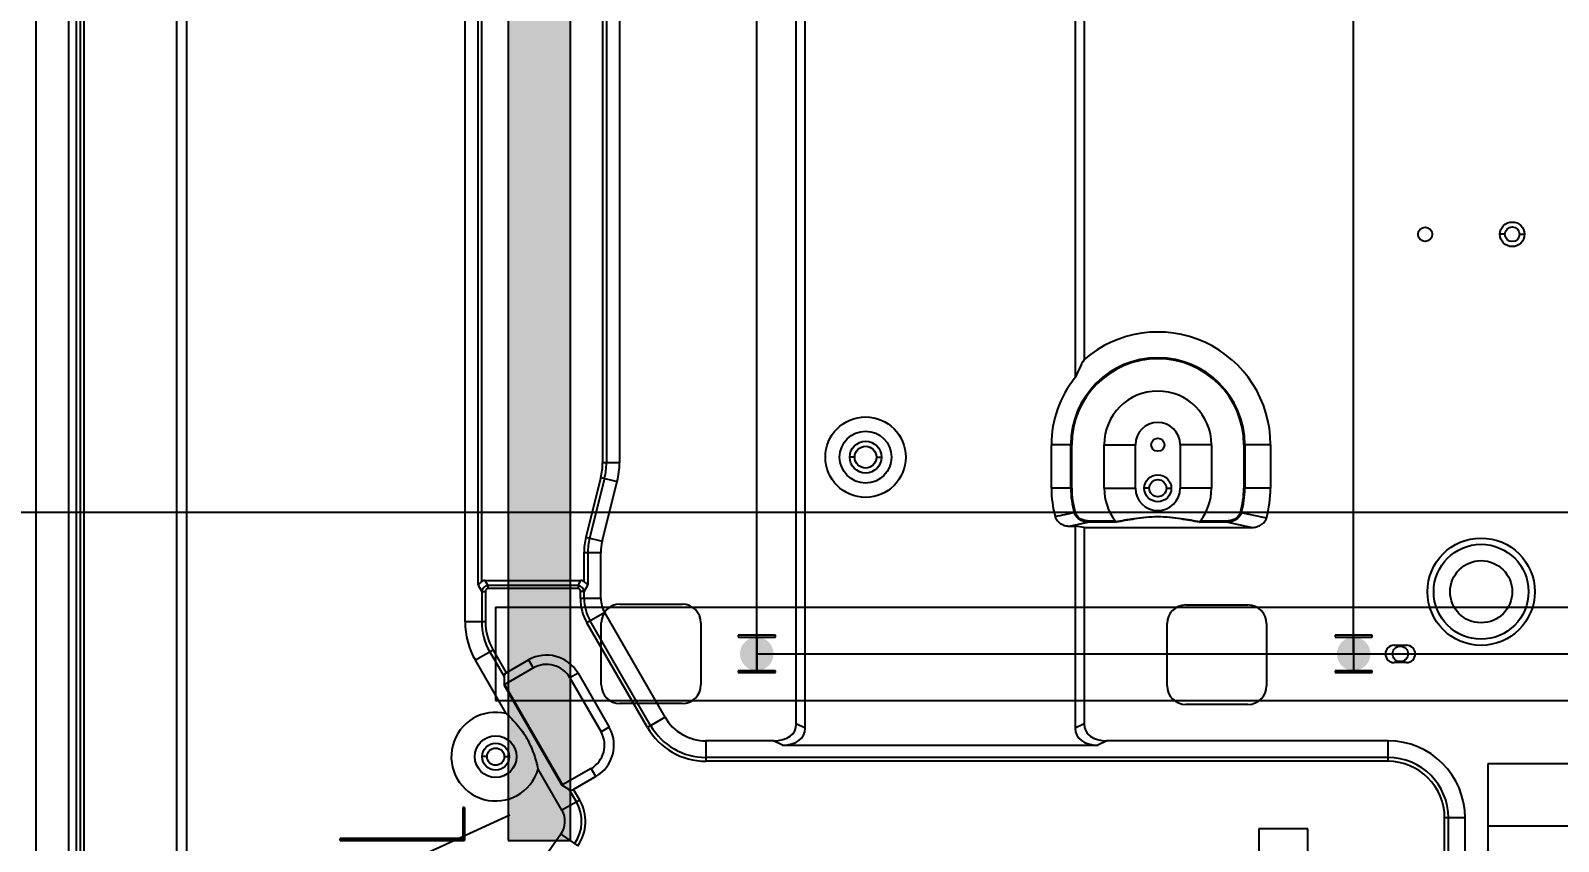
# Model space of a CAD drawing. Header units: millimetres. Extents: x 2012 to 4072, y 216 to 1572.
# Drawn here: x 2263.3 to 2509, y 519.9 to 650.4 of the extents above; entities that cross this region are included whole.
import ezdxf
from ezdxf import colors
from ezdxf.entities.mleader import LeaderData, LeaderLine
from ezdxf.math import Vec2, Vec3

# ---------------------------------------------------------------- set-up
doc = ezdxf.new("R2010")
doc.units = ezdxf.units.MM
doc.header["$LTSCALE"] = 46.255
doc.header["$PDMODE"] = 3
doc.header["$PDSIZE"] = 0.3125
doc.layers.get('0').update_dxf_attribs({"linetype": 'CONTINUOUS'})
doc.layers.get('Defpoints').update_dxf_attribs({"linetype": 'CONTINUOUS'})
doc.layers.add('02___PRT_ALL_AXES', color=7, linetype='CONTINUOUS')
doc.styles.get("Standard").update_dxf_attribs({"font": 'simfang.ttf'})
doc.dimstyles.new('DIMSTYLE_1', dxfattribs={"dimtxt": 5, "dimasz": 5, "dimexe": 0.18, "dimexo": 0.0625, "dimgap": 0.09, "dimtad": 1, "dimdec": 1, "dimdsep": 46, "dimtxsty": 'Standard', "dimblk": '_FILLED', "dimcen": 0.09, "dimclrt": 5, "dimadec": 0, "dimazin": 0, "dimtp": 0.5, "dimtm": 0.5, "dimtfac": 1, "dimtdec": 1, "dimtofl": 0, "dimtmove": 0, "dimatfit": 3, "dimldrblk": '_FILLED', "dimfxl": 1, "dimtolj": 1, "dimarcsym": 0})

# ---------------------------------------------------------------- blocks, each defined once
blk = doc.blocks.new('_FILLED')
at = {"color": 0, "linetype": 'ByBlock'}
blk.add_solid([(0, 0), (-1, 0.2), (-1, -0.2)], dxfattribs=at)
blk = doc.blocks.new('*D142')
at = {"color": 0, "lineweight": -2, "transparency": 16777216}
for p, q in [((3257.15, 1069.04), (3602.72, 1069.04)), ((3602.54, 555.1), (3602.54, 1064.04)), ((2380.15, 550.1), (3602.72, 550.1))]:
    blk.add_line(p, q, dxfattribs=at)
at = {"layer": 'Defpoints', "color": 0, "transparency": 16777216}
for p in [(3257.09, 1069.04), (3602.54, 1069.04), (2380.09, 550.1)]:
    blk.add_point(p, dxfattribs=at)
at = {"color": 0, "lineweight": -2, "transparency": 16777216, "xscale": 5, "yscale": 5, "zscale": 5}
for p, rotation in [((3602.54, 1069.04), 90), ((3602.54, 550.1), 270)]:
    blk.add_blockref('_FILLED', p, dxfattribs=dict(at, rotation=rotation))
at = {"color": 5, "transparency": 16777216, "insert": (3599.91, 809.57), "char_height": 5, "attachment_point": 5, "rotation": 90}
blk.add_mtext('\\A1;518.9', dxfattribs=at)
blk = doc.blocks.new('*D152')
at = {"color": 0, "lineweight": -2, "transparency": 16777216}
for p, q in [((2476.09, 550.16), (2476.09, 1472.85)), ((2481.09, 1472.67), (3369.74, 1472.67)), ((3374.74, 550.16), (3374.74, 1472.85))]:
    blk.add_line(p, q, dxfattribs=at)
at = {"layer": 'Defpoints', "color": 0, "transparency": 16777216}
for p in [(3374.74, 1472.67), (2476.09, 550.1), (3374.74, 550.1)]:
    blk.add_point(p, dxfattribs=at)
at = {"color": 0, "lineweight": -2, "transparency": 16777216, "xscale": 5, "yscale": 5, "zscale": 5, "rotation": 180}
blk.add_blockref('_FILLED', (2476.09, 1472.67), dxfattribs=at)
at = {"color": 0, "lineweight": -2, "transparency": 16777216, "xscale": 5, "yscale": 5, "zscale": 5}
blk.add_blockref('_FILLED', (3374.74, 1472.67), dxfattribs=at)
at = {"color": 5, "transparency": 16777216, "insert": (2925.42, 1475.3), "char_height": 5, "attachment_point": 5}
blk.add_mtext('\\A1;898.7', dxfattribs=at)
blk = doc.blocks.new('*D153')
at = {"color": 0, "lineweight": -2, "transparency": 16777216}
for p, q in [((2380.09, 547.46), (2380.09, 1512.09)), ((2385.09, 1511.91), (3369.74, 1511.91)), ((3374.74, 550.16), (3374.74, 1512.09))]:
    blk.add_line(p, q, dxfattribs=at)
at = {"layer": 'Defpoints', "color": 0, "transparency": 16777216}
for p in [(3374.74, 1511.91), (3374.74, 550.1), (2380.09, 547.4)]:
    blk.add_point(p, dxfattribs=at)
at = {"color": 0, "lineweight": -2, "transparency": 16777216, "xscale": 5, "yscale": 5, "zscale": 5, "rotation": 180}
blk.add_blockref('_FILLED', (2380.09, 1511.91), dxfattribs=at)
at = {"color": 0, "lineweight": -2, "transparency": 16777216, "xscale": 5, "yscale": 5, "zscale": 5}
blk.add_blockref('_FILLED', (3374.74, 1511.91), dxfattribs=at)
at = {"color": 5, "transparency": 16777216, "insert": (2877.42, 1514.55), "char_height": 5, "attachment_point": 5}
blk.add_mtext('\\A1;994.7', dxfattribs=at)
blk = doc.blocks.new('*D172')
at = {"color": 0, "lineweight": -2, "transparency": 16777216}
for p, q in [((3374.74, 532.34), (3374.74, 216.6)), ((2497.69, 527.34), (2497.69, 216.6)), ((2502.69, 216.78), (3369.74, 216.78))]:
    blk.add_line(p, q, dxfattribs=at)
at = {"layer": 'Defpoints', "color": 0, "transparency": 16777216}
for p in [(3374.74, 532.4), (2497.69, 527.4), (3374.74, 216.78)]:
    blk.add_point(p, dxfattribs=at)
at = {"color": 0, "lineweight": -2, "transparency": 16777216, "xscale": 5, "yscale": 5, "zscale": 5, "rotation": 180}
blk.add_blockref('_FILLED', (2497.69, 216.78), dxfattribs=at)
at = {"color": 0, "lineweight": -2, "transparency": 16777216, "xscale": 5, "yscale": 5, "zscale": 5}
blk.add_blockref('_FILLED', (3374.74, 216.78), dxfattribs=at)
at = {"color": 5, "transparency": 16777216, "insert": (2936.22, 219.4), "char_height": 5, "attachment_point": 5}
blk.add_mtext('\\A1;877', dxfattribs=at)
blk = doc.blocks.new('*D173')
at = {"color": 0, "lineweight": -2, "transparency": 16777216}
for p, q in [((2961.47, 1069.04), (2017.48, 1069.04)), ((2017.66, 577.84), (2017.66, 1064.04)), ((2961.53, 572.84), (2017.48, 572.84))]:
    blk.add_line(p, q, dxfattribs=at)
at = {"layer": 'Defpoints', "color": 0, "transparency": 16777216}
for p in [(2017.66, 1069.04), (2961.53, 1069.04), (2961.59, 572.84)]:
    blk.add_point(p, dxfattribs=at)
at = {"color": 0, "lineweight": -2, "transparency": 16777216, "xscale": 5, "yscale": 5, "zscale": 5}
for p, rotation in [((2017.66, 1069.04), 90), ((2017.66, 572.84), 270)]:
    blk.add_blockref('_FILLED', p, dxfattribs=dict(at, rotation=rotation))
at = {"color": 5, "transparency": 16777216, "insert": (2015.03, 820.94), "char_height": 5, "attachment_point": 5, "rotation": 90}
blk.add_mtext('\\A1;496.2', dxfattribs=at)

msp = doc.modelspace()

# ---------------------------------------------------------------- hatches: boundary and pattern name
h = msp.add_hatch(color=1)
h.dxf.hatch_style = 1
h.paths.add_polyline_path([(2340.09, 837.78), (2340.09, 520.1), (2350.09, 520.1), (2350.09, 837.78)])
h = msp.add_hatch(color=7)
h.dxf.hatch_style = 1
h.paths.add_polyline_path([(2382.79, 550.1, 1), (2377.39, 550.1, 1)])
h.paths.add_polyline_path([(2473.39, 550.1, 1), (2478.79, 550.1, 1)])
h.paths.add_polyline_path([(2560.39, 550.1, 1), (2565.79, 550.1, 1)])
h.paths.add_polyline_path([(2638.79, 550.1, 1), (2633.39, 550.1, 1)])
h.paths.add_polyline_path([(2716.79, 550.1, 1), (2711.39, 550.1, 1)])
h.paths.add_polyline_path([(2821.29, 550.1, 1), (2815.89, 550.1, 1)])
h.paths.add_polyline_path([(2920.39, 550.1, 1), (2925.79, 550.1, 1)])
h.paths.add_polyline_path([(3003.79, 550.1, 1), (2998.39, 550.1, 1)])
h.paths.add_polyline_path([(3076.79, 550.1, 1), (3071.39, 550.1, 1)])
h.paths.add_polyline_path([(3158.39, 550.1, 1), (3163.79, 550.1, 1)])
h.paths.add_polyline_path([(3254.39, 550.1, 1), (3259.79, 550.1, 1)])

# ---------------------------------------------------------------- linework, layer by layer
at = {"color": 7, "linetype": 'Continuous'}
for p, q in [((2269.42, 445.33), (2269.42, 1055.64)), ((2270.7, 445.33), (2270.7, 1055.64)), ((2271.26, 1053), (2271.26, 446)), ((2271.87, 1053), (2271.87, 446.11)), ((2286.83, 467.24), (2286.83, 1025.93)), ((2288.38, 1025.93), (2288.38, 466.68)), ((2264.14, 1019.04), (2264.14, 429.74)), ((2387.88, 538.14), (2387.88, 742.46)), ((2358.02, 740.61), (2358.02, 580.83)), ((2386.45, 538.83), (2386.45, 741.45)), ((2355.3, 708.16), (2355.3, 580.83)), ((2355.91, 709.21), (2355.91, 580.83)), ((2431.3, 689.63), (2431.3, 594.54)), ((2432.73, 689.42), (2432.73, 597.46)), ((2333.17, 555.28), (2333.17, 669.27)), ((2335.27, 561.14), (2335.27, 669.27)), ((2335.88, 561.74), (2335.88, 669.27)), ((2500.42, 617.6), (2499.62, 617.6)), ((2502.77, 617.6), (2503.57, 617.6)), ((2427.47, 576.75), (2427.47, 583.75)), ((2430.75, 583.75), (2427.47, 583.75)), ((2430.6, 576.75), (2430.6, 583.75)), ((2430.75, 576.75), (2430.75, 583.75)), ((2435.96, 576.75), (2435.96, 583.75)), ((2435.96, 583.75), (2441, 583.75)), ((2441, 576.75), (2441, 583.75)), ((2448.18, 583.75), (2448.18, 576.75)), ((2453.22, 583.75), (2448.18, 583.75)), ((2453.22, 583.75), (2453.22, 576.75)), ((2458.43, 583.75), (2458.43, 576.75)), ((2462.72, 583.75), (2458.43, 583.75)), ((2458.58, 583.75), (2458.58, 576.75)), ((2462.72, 583.75), (2462.72, 576.75)), ((2358.02, 580.83), (2355.3, 580.83)), ((2395.84, 581.75), (2395.04, 581.75)), ((2399.34, 581.75), (2400.14, 581.75)), ((2355.01, 578.48), (2352.61, 568.86)), ((2355.6, 578.33), (2353.2, 568.72)), ((2355.01, 578.48), (2357.64, 577.82)), ((2355.24, 568.21), (2357.64, 577.82)), ((2430.75, 576.75), (2427.47, 576.75)), ((2435.96, 576.75), (2441, 576.75)), ((2443.22, 576.75), (2442.42, 576.75)), ((2445.97, 576.75), (2446.77, 576.75)), ((2453.22, 576.75), (2448.18, 576.75)), ((2462.72, 576.75), (2458.43, 576.75)), ((2431.32, 572.84), (2431.17, 572.8)), ((2457.87, 572.84), (2458.01, 572.8)), ((2433.56, 571.27), (2430.57, 570.63)), ((2430.57, 570.63), (2431.3, 570.63)), ((2431.3, 570.63), (2431.3, 538.14)), ((2432.73, 570.42), (2431.3, 570.63)), ((2432.73, 570.42), (2432.73, 538.83)), ((2432.73, 570.42), (2459.6, 570.42)), ((2433.56, 571.47), (2433.56, 571.27)), ((2437.77, 571.47), (2433.56, 571.47)), ((2437.89, 571.27), (2433.56, 571.27)), ((2455.62, 571.27), (2451.3, 571.27)), ((2455.62, 571.47), (2451.41, 571.47)), ((2455.62, 571.47), (2455.62, 571.27)), ((2459.6, 570.42), (2455.62, 571.27)), ((2352.61, 568.86), (2355.24, 568.21)), ((2352.3, 566.37), (2352.3, 561.74)), ((2355.02, 566.37), (2352.3, 566.37)), ((2352.91, 566.37), (2352.91, 561.14)), ((2355.02, 559.03), (2355.02, 566.37)), ((2335.27, 561.14), (2335.85, 560.14)), ((2336.37, 561.89), (2336.83, 561.09)), ((2336.37, 561.89), (2351.81, 561.89)), ((2336.83, 561.09), (2336.83, 560.6)), ((2351.35, 561.09), (2336.83, 561.09)), ((2351.35, 560.6), (2336.83, 560.6)), ((2351.35, 561.09), (2351.81, 561.89)), ((2351.35, 561.09), (2351.35, 560.6)), ((2352.33, 560.14), (2352.91, 561.14)), ((2335.85, 560.14), (2335.85, 555.28)), ((2335.85, 560.14), (2336.46, 560.14)), ((2336.46, 560.14), (2336.46, 555.28)), ((2351.72, 559.03), (2351.72, 560.14)), ((2352.33, 560.14), (2351.72, 560.14)), ((2355.02, 559.03), (2351.72, 559.03)), ((2352.33, 559.03), (2352.33, 560.14)), ((2355.63, 556.74), (2352.78, 555.1)), ((2363.02, 538.57), (2353.3, 555.4)), ((2365.34, 539.91), (2355.63, 556.74)), ((2336.46, 555.28), (2333.17, 555.28)), ((2362.49, 538.27), (2352.78, 555.1)), ((2377.09, 553.1), (2377.09, 552.8)), ((2383.09, 553.1), (2377.09, 553.1)), ((2383.09, 552.8), (2383.09, 553.1)), ((2473.09, 553.1), (2473.09, 552.8)), ((2479.09, 553.1), (2473.09, 553.1)), ((2479.09, 552.8), (2479.09, 553.1)), ((2337.68, 550.71), (2334.83, 549.07)), ((2337.68, 550.71), (2339.79, 547.06)), ((2377.09, 552.8), (2383.09, 552.8)), ((2473.09, 552.8), (2479.09, 552.8)), ((2339.78, 540.49), (2334.83, 549.07)), ((2337.16, 550.41), (2339.44, 546.45)), ((2339.79, 547.06), (2343.37, 549.12)), ((2343.37, 549.12), (2344.12, 547.83)), ((2339.44, 546.45), (2339.44, 545.01)), ((2339.54, 545.18), (2344.12, 547.83)), ((2351.34, 546.99), (2350.04, 546.24)), ((2350.04, 546.24), (2355.04, 537.58)), ((2351.34, 546.99), (2356.34, 538.33)), ((2377.09, 547.4), (2377.09, 547.1)), ((2383.09, 547.4), (2377.09, 547.4)), ((2377.09, 547.1), (2383.09, 547.1)), ((2383.09, 547.1), (2383.09, 547.4)), ((2473.09, 547.4), (2473.09, 547.1)), ((2479.09, 547.4), (2473.09, 547.4)), ((2473.09, 547.1), (2479.09, 547.1)), ((2479.09, 547.1), (2479.09, 547.4)), ((2339.44, 545.01), (2348.67, 529.02)), ((2339.54, 545.18), (2348.87, 529.02)), ((2356.34, 538.33), (2355.04, 537.58)), ((2365.34, 539.91), (2362.49, 538.27)), ((2387.88, 538.14), (2386.45, 538.83)), ((2432.73, 538.83), (2431.3, 538.14)), ((2371.91, 536.13), (2371.91, 532.83)), ((2382.8, 536.13), (2371.91, 536.13)), ((2384.23, 535.43), (2382.8, 536.13)), ((2436.38, 536.13), (2434.95, 535.43)), ((2481.59, 536.13), (2436.38, 536.13)), ((2481.59, 536.13), (2481.59, 532.83)), ((2336.72, 533.57), (2335.92, 533.57)), ((2339.47, 533.57), (2340.27, 533.57)), ((2481.59, 533.44), (2371.91, 533.44)), ((2384.23, 535.43), (2434.95, 535.43)), ((2348.76, 524.94), (2344.93, 531.57)), ((2353.45, 531.66), (2348.87, 529.02)), ((2354.2, 530.36), (2353.45, 531.66)), ((2481.59, 532.83), (2371.91, 532.83)), ((2348.67, 529.02), (2349.92, 528.3)), ((2354.2, 530.36), (2350.62, 528.3)), ((2351.61, 526.58), (2348.76, 524.94)), ((2351.09, 526.28), (2349.92, 528.3)), ((2351.61, 526.58), (2350.62, 528.3)), ((2332.79, 525.4), (2332.79, 520.4)), ((2333.09, 525.4), (2332.79, 525.4)), ((2333.09, 525.4), (2333.09, 520.1)), ((2490.72, 497.99), (2490.72, 523.7)), ((2494.02, 523.7), (2490.72, 523.7)), ((2491.33, 497.99), (2491.33, 523.7)), ((2494.02, 500.68), (2494.02, 523.7)), ((2348.59, 521.1), (2338.42, 506.57)), ((2348.59, 521.1), (2351.29, 519.21)), ((2460.84, 521.95), (2460.84, 516.45)), ((2468.7, 521.95), (2460.84, 521.95)), ((2468.7, 516.45), (2468.7, 521.95)), ((2313.09, 520.1), (2313.09, 520.4)), ((2313.09, 520.4), (2333.09, 520.4)), ((2313.09, 520.4), (2313.09, 520.1)), ((2332.79, 520.4), (2313.09, 520.4)), ((2333.09, 520.1), (2313.09, 520.1)), ((2313.09, 520.1), (2333.09, 520.1)), ((2333.09, 520.4), (2333.09, 520.1))]:
    msp.add_line(p, q, dxfattribs=at)
at = {"color": 1}
for p, q in [((2340.09, 837.78), (2340.09, 520.1)), ((2350.09, 837.78), (2350.09, 520.1)), ((2380.09, 552.8), (2380.09, 547.4)), ((2476.09, 552.8), (2476.09, 547.4)), ((2497.69, 532.4), (2497.69, 522.4)), ((2340.09, 520.1), (2350.09, 520.1))]:
    msp.add_line(p, q, dxfattribs=at)
at = {"color": 3}
for p, q in [((2358.09, 558.1), (2368.09, 558.1)), ((2449.09, 557.97), (2459.09, 557.97)), ((2355.09, 545.1), (2355.09, 555.1)), ((2371.09, 555.1), (2371.09, 545.1)), ((2446.09, 544.97), (2446.09, 554.97)), ((2462.09, 554.97), (2462.09, 544.97)), ((2482.59, 551.5), (2484.59, 551.5)), ((2484.59, 548.7), (2482.59, 548.7)), ((2368.09, 542.1), (2358.09, 542.1)), ((2459.09, 541.97), (2449.09, 541.97))]:
    msp.add_line(p, q, dxfattribs=at)
at = {"color": 3, "linetype": 'Continuous'}
msp.add_line((2338.09, 557.6), (2338.09, 542.6), dxfattribs=at)
at = {"color": 1, "linetype": 'Continuous'}
for p, q in [((2555.49, 532.4), (2497.69, 532.4)), ((2555.49, 522.4), (2497.69, 522.4))]:
    msp.add_line(p, q, dxfattribs=at)
at = {"color": 7, "linetype": 'Continuous'}
for centre, radius in [((2501.59, 617.6), 1.98), ((2487.59, 617.6), 1.15), ((2501.59, 617.6), 1.18), ((2397.59, 581.75), 6.47), ((2397.59, 581.75), 4.17), ((2397.59, 581.75), 2.55), ((2397.59, 581.75), 1.75), ((2444.59, 583.75), 1.05), ((2444.59, 576.75), 2.17), ((2444.59, 576.75), 1.38), ((2496.59, 560.1), 8.63), ((2496.59, 560.1), 7.63), ((2496.59, 560.1), 5), ((2483.59, 550.1), 1.25), ((2338.09, 533.57), 3.35), ((2338.09, 533.57), 2.17), ((2338.09, 533.57), 1.38)]:
    msp.add_circle(centre, radius, dxfattribs=at)
for centre, radius, start, end in [((2444.59, 583.75), 18.13, 0, 130.8691), ((2444.59, 583.75), 13.99, 0, 180), ((2444.59, 583.75), 13.84, 0, 180), ((2444.59, 583.75), 17.12, 140.9278, 180), ((2444.59, 583.75), 8.63, 0, 180), ((2444.59, 583.75), 3.59, 0, 180), ((2345.59, 580.83), 9.71, 345.9638, 0), ((2345.59, 580.83), 10.32, 345.9638, 0), ((2345.59, 580.83), 12.42, 345.9638, 0), ((2444.59, 576.75), 17.12, 180, 195.53), ((2444.59, 576.75), 13.99, 180, 196.4028), ((2444.59, 576.75), 13.84, 180, 196.4028), ((2444.59, 576.75), 8.63, 180, 217.7306), ((2444.59, 576.75), 3.59, 180, 0), ((2444.59, 576.75), 8.63, 322.2694, 0), ((2444.59, 576.75), 13.84, 343.5972, 0), ((2444.59, 576.75), 13.99, 343.5972, 0), ((2444.59, 576.75), 18.13, 344.6797, 0), ((2601.17, -260.55), 850.51, 101.52984, 101.74122), ((2271.82, -339.23), 930.84, 78.2065, 78.46175), ((2362.59, 566.37), 10.29, 165.9638, 180), ((2362.59, 566.37), 9.68, 165.9638, 180), ((2362.59, 566.37), 7.58, 165.9638, 180), ((2359.59, 559.03), 7.87, 180, 210), ((2359.59, 559.03), 7.26, 180, 210), ((2359.59, 559.03), 4.58, 180, 210), ((2345.59, 555.28), 12.42, 180, 210), ((2345.59, 555.28), 9.74, 180, 210), ((2345.59, 555.28), 9.13, 180, 210), ((2346.29, 544.07), 5.83, 30, 120), ((2346.29, 544.07), 4.33, 30, 120), ((2338.09, 533.57), 7.13, 76.2869, 343.7131), ((2351.29, 535.41), 5.83, 300, 30), ((2371.91, 543.7), 10.87, 210, 270), ((2371.91, 543.7), 10.26, 210, 270), ((2371.91, 543.7), 7.58, 210, 270), ((2351.29, 535.41), 4.33, 300, 30), ((2481.59, 523.7), 12.42, 0, 90), ((2481.59, 523.7), 9.74, 0, 90), ((2481.59, 523.7), 9.13, 0, 90), ((2345.67, 523.15), 6.26, 324.9779, 30), ((2345.67, 523.15), 6.87, 324.9779, 30), ((2345.67, 523.15), 3.58, 324.9779, 30)]:
    msp.add_arc(centre, radius, start, end, dxfattribs=at)
at = {"color": 3}
for centre, start, end in [((2358.09, 555.1), 90, 180), ((2368.09, 555.1), 0, 90), ((2449.09, 554.97), 90, 180), ((2459.09, 554.97), 0, 90), ((2358.09, 545.1), 180, 270), ((2368.09, 545.1), 270, 0), ((2449.09, 544.97), 180, 270), ((2459.09, 544.97), 270, 0)]:
    msp.add_arc(centre, 3, start, end, dxfattribs=at)
at = {"color": 7, "linetype": 'Continuous'}
for centre, major_axis, ratio, start_param, end_param in [((2481.56, 583.75), (52.51, 0), 0.710113, 2.76514, 2.847998), ((2336.86, 560.19), (-0.92, 1.59), 0.654654, -0.361367, 0.0644), ((2351.32, 560.19), (-0.92, -1.59), 0.654654, 3.077193, 3.50296), ((2340.14, 546.45), (-0.35, 0.606), 1, 0, 1.047198), ((2339.64, 545.01), (0.173, 0.1), 1, 1.570796, 2.617994), ((2380.54, 540.51), (5.67, -2.75), 0.602627, -0.89368, 0.284051), ((2438.64, 540.51), (5.67, 2.75), 0.602627, 2.857542, 4.035272), ((2381.97, 539.82), (5.67, -2.75), 0.602627, -0.89368, 0.284051), ((2437.21, 539.82), (5.67, 2.75), 0.602627, 2.857542, 4.035272), ((2348.77, 529.19), (0.173, 0.1), 1, -2.617994, -1.570796), ((2350.27, 528.9), (0.606, 0.35), 1, -2.617994, -1.570796)]:
    msp.add_ellipse(centre, major_axis=major_axis, ratio=ratio, start_param=start_param, end_param=end_param, dxfattribs=at)
for points, knots in [([(2433.56, 571.27), (2433.31, 571.28), (2432.8, 571.34), (2432.09, 571.62), (2431.49, 572.1), (2431.24, 572.56), (2431.17, 572.8)], [0, 0, 0, 0, 0.250411, 0.500655, 0.750557, 1, 1, 1, 1]), ([(2433.56, 571.47), (2433.32, 571.47), (2432.85, 571.52), (2432.19, 571.76), (2431.71, 572.13), (2431.44, 572.51), (2431.35, 572.73), (2431.32, 572.84)], [0, 0, 0, 0, 0.250165, 0.500116, 0.749627, 0.874813, 1, 1, 1, 1]), ([(2457.87, 572.84), (2457.83, 572.73), (2457.74, 572.51), (2457.47, 572.13), (2456.99, 571.76), (2456.33, 571.52), (2455.86, 571.47), (2455.62, 571.47)], [0, 0, 0, 0, 0.125158, 0.250338, 0.499856, 0.749814, 1, 1, 1, 1]), ([(2458.01, 572.8), (2457.94, 572.56), (2457.69, 572.1), (2457.09, 571.62), (2456.38, 571.34), (2455.88, 571.28), (2455.62, 571.27)], [0, 0, 0, 0, 0.249443, 0.499345, 0.749589, 1, 1, 1, 1]), ([(2428.1, 572.17), (2428.13, 572.04), (2428.23, 571.8), (2428.53, 571.37), (2429.05, 570.96), (2429.79, 570.69), (2430.31, 570.63), (2430.57, 570.63)], [0, 0, 0, 0, 0.125124, 0.250289, 0.499777, 0.749766, 1, 1, 1, 1]), ([(2437.81, 571.38), (2437.81, 571.39), (2437.8, 571.42), (2437.78, 571.45), (2437.77, 571.47)], [0, 0, 0, 0, 0.240263, 1, 1, 1, 1]), ([(2437.81, 571.38), (2438.31, 571.47), (2439.32, 571.65), (2440.9, 571.9), (2442.66, 572.12), (2444.59, 572.22), (2446.52, 572.12), (2448.28, 571.9), (2449.87, 571.65), (2450.88, 571.47), (2451.37, 571.38)], [0, 0, 0, 0, 0.109777, 0.224951, 0.351641, 0.5, 0.648359, 0.775049, 0.890223, 1, 1, 1, 1]), ([(2437.89, 571.27), (2437.87, 571.28), (2437.84, 571.32), (2437.82, 571.36), (2437.81, 571.38)], [0, 0, 0, 0, 0.402263, 1, 1, 1, 1]), ([(2451.3, 571.27), (2450.3, 571.46), (2448.08, 571.87), (2444.59, 572.29), (2441.1, 571.87), (2438.88, 571.46), (2437.89, 571.27)], [0, 0, 0, 0, 0.225298, 0.499992, 0.774702, 1, 1, 1, 1]), ([(2451.3, 571.27), (2451.31, 571.28), (2451.34, 571.32), (2451.36, 571.36), (2451.37, 571.38)], [0, 0, 0, 0, 0.40226, 1, 1, 1, 1]), ([(2451.41, 571.47), (2451.41, 571.46), (2451.39, 571.44), (2451.37, 571.41), (2451.37, 571.38)], [0, 0, 0, 0, 0.25711, 1, 1, 1, 1]), ([(2459.6, 570.42), (2459.86, 570.42), (2460.38, 570.48), (2461.12, 570.75), (2461.64, 571.16), (2461.94, 571.59), (2462.04, 571.83), (2462.07, 571.96)], [0, 0, 0, 0, 0.250238, 0.500228, 0.749711, 0.874878, 1, 1, 1, 1]), ([(2335.27, 561.14), (2335.34, 561.26), (2335.53, 561.47), (2335.76, 561.65), (2335.88, 561.74)], [0, 0, 0, 0, 0.463078, 1, 1, 1, 1]), ([(2336.83, 561.09), (2336.71, 561.07), (2336.47, 561), (2336.17, 560.78), (2335.95, 560.49), (2335.87, 560.26), (2335.85, 560.14)], [0, 0, 0, 0, 0.252508, 0.505807, 0.755755, 1, 1, 1, 1]), ([(2336.83, 560.6), (2336.78, 560.6), (2336.66, 560.58), (2336.53, 560.46), (2336.47, 560.31), (2336.46, 560.2), (2336.46, 560.14)], [0, 0, 0, 0, 0.249513, 0.498838, 0.749111, 1, 1, 1, 1]), ([(2352.33, 560.14), (2352.31, 560.26), (2352.23, 560.49), (2352.01, 560.78), (2351.71, 561), (2351.47, 561.07), (2351.35, 561.09)], [0, 0, 0, 0, 0.244235, 0.494178, 0.74748, 1, 1, 1, 1]), ([(2351.72, 560.14), (2351.72, 560.2), (2351.71, 560.31), (2351.65, 560.46), (2351.52, 560.58), (2351.41, 560.6), (2351.35, 560.6)], [0, 0, 0, 0, 0.250883, 0.501152, 0.750478, 1, 1, 1, 1]), ([(2352.3, 561.74), (2352.43, 561.65), (2352.65, 561.47), (2352.84, 561.26), (2352.91, 561.14)], [0, 0, 0, 0, 0.536922, 1, 1, 1, 1]), ([(2339.78, 540.49), (2340.41, 539.94), (2341.66, 538.7), (2342.68, 537.27), (2343.13, 536.48)], [0, 0, 0, 0, 0.481744, 1, 1, 1, 1]), ([(2344.93, 531.57), (2344.77, 532.4), (2344.31, 534.09), (2343.59, 535.7), (2343.13, 536.48)], [0, 0, 0, 0, 0.481744, 1, 1, 1, 1])]:
    msp.add_open_spline(points, degree=3, knots=knots, dxfattribs=at)
at = {"layer": '02___PRT_ALL_AXES', "color": 3, "linetype": 'Continuous'}
for p, q in [((2338.09, 557.6), (3274.09, 557.6)), ((2338.09, 542.6), (3274.09, 542.6))]:
    msp.add_line(p, q, dxfattribs=at)
for centre, start, end in [((2482.59, 550.1), 90, 270), ((2484.59, 550.1), 270, 90)]:
    msp.add_arc(centre, 1.4, start, end, dxfattribs=at)

# ---------------------------------------------------------------- dimensions: what is measured, and where the dimension line sits
at = {"color": 2}
for base, p1, p2, picture, middle in [((3374.74072682, 1511.91414712), (2380.09072682, 547.39941638), (3374.74072682, 550.09941638), '*D153', (2877.41572682, 1514.54700427)), ((3374.74072682, 1472.66561064), (2476.09072682, 550.09941638), (3374.74072682, 550.09941638), '*D152', (2925.41572682, 1475.29846779)), ((3374.7407, 216.7825), (2497.691, 527.3994), (3374.7407, 532.3994), '*D172', (2936.2159, 219.401))]:
    dim = msp.add_linear_dim(base=base, p1=p1, p2=p2, dimstyle='DIMSTYLE_1', dxfattribs=at)
    dim.commit()
    dim.dimension.update_dxf_attribs({"geometry": picture, "text_midpoint": middle})
for base, p1, p2, picture, middle in [((2017.66, 1069.04), (2961.59, 572.84), (2961.53, 1069.04), '*D173', (2017.66, 820.94)), ((3602.54, 1069.04), (2380.09, 550.1), (3257.09, 1069.04), '*D142', (3602.54, 809.57))]:
    dim = msp.add_linear_dim(base=base, p1=p1, p2=p2, angle=90, dimstyle='DIMSTYLE_1', dxfattribs=at)
    dim.commit()
    dim.dimension.update_dxf_attribs({"geometry": picture, "text_midpoint": middle, "dimtype": 160})

# ---------------------------------------------------------------- leaders
at = {"color": 4}
ml = msp.add_multileader_mtext('Standard', dxfattribs=at)
ml.set_content('红色阴影区需粘贴醋酸布', color=4)
ml.set_leader_properties()
ml.build(insert=Vec2(0, 0))
ml.multileader.update_dxf_attribs({"text_right_attachment_type": 6, "dogleg_length": 0.36})
ctx = ml.context
ctx.base_point, ctx.char_height, ctx.plane_origin = Vec3(2034.4, 465.05), 10, Vec3(2344.04, 525.79)
ctx.right_attachment, ctx.text_align_type = 6, 2
notes = []
notes.append((ctx, [(0, (1, 1, 0), (2197.5, 458.94), (-1, 0), 0.36, [(0, [(2344.04, 525.79)], 0, [])])]))
ctx.mtext.insert, ctx.mtext.alignment, ctx.mtext.flow_direction = Vec3(2195.14, 470.94), 3, 5
for ctx, leaders in notes:
    for number, flags, end, landing, length, lines in leaders:
        leader = LeaderData()
        leader.index, (leader.has_last_leader_line, leader.has_dogleg_vector, leader.attachment_direction) = number, flags
        leader.last_leader_point, leader.dogleg_vector, leader.dogleg_length = Vec3(end), Vec3(landing), length
        for number, points, colour, breaks in lines:
            line = LeaderLine()
            line.index, line.vertices, line.color, line.breaks = number, Vec3.list(points), colors.encode_raw_color(colour), breaks
            leader.lines.append(line)
        ctx.leaders.append(leader)

doc.saveas('drawing.dxf')
